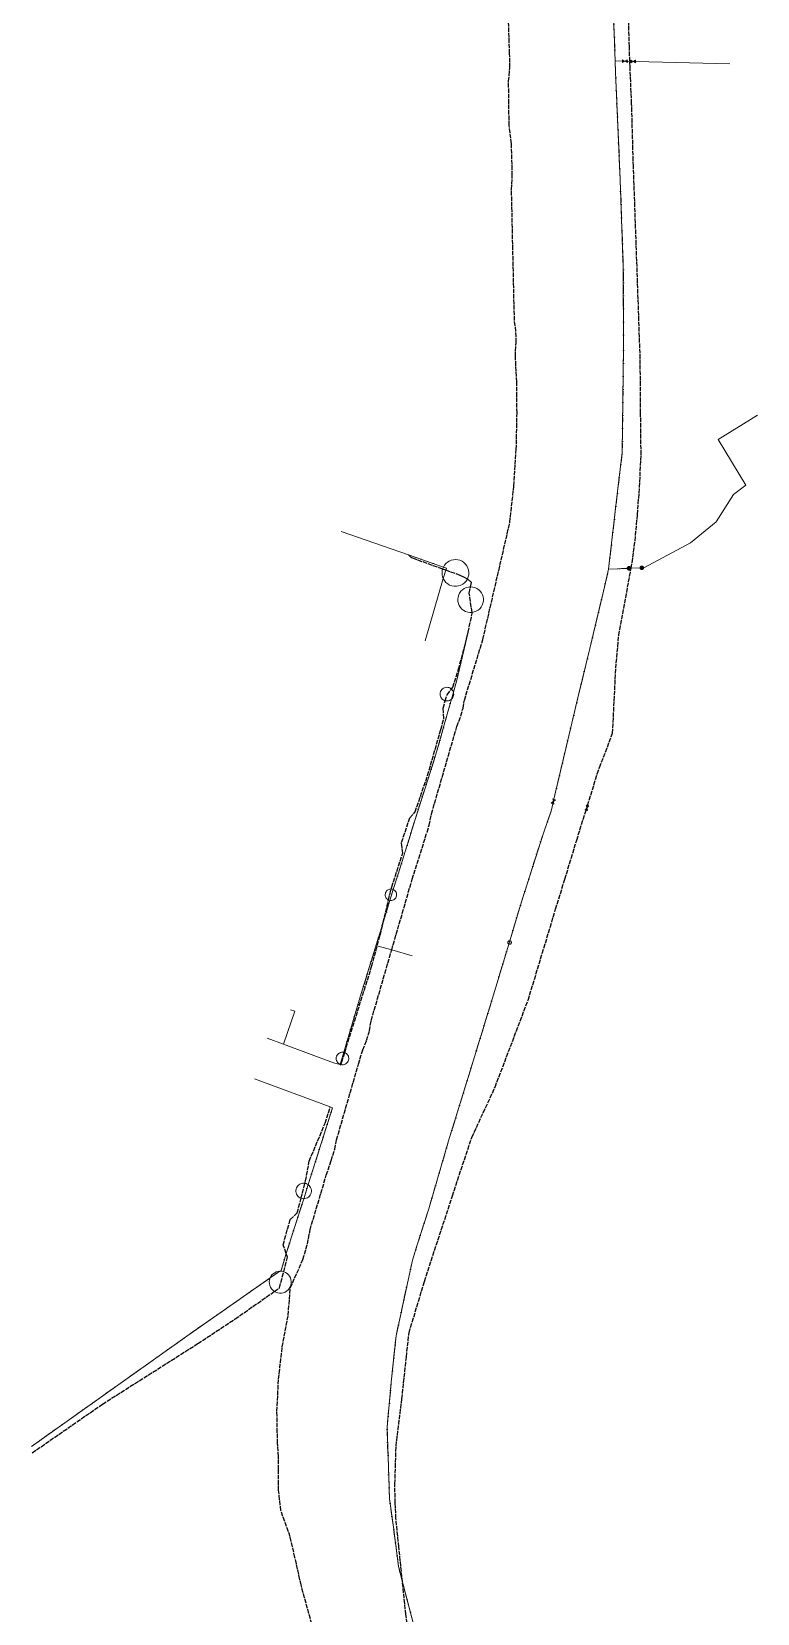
# Model space of a CAD drawing. Header units: metres. Extents: x 105265 to 106214, y 111498 to 118425.
# Drawn here: x 105265.2 to 105468.8, y 112832.3 to 113276.3 of the extents above; entities that cross this region are included whole.
import ezdxf

# ---------------------------------------------------------------- set-up
doc = ezdxf.new("R2010")
doc.units = ezdxf.units.M
doc.linetypes.add('DASHDOT', pattern=[3.556, 2.54, -0.508, 0, -0.508])
doc.linetypes.add('DASHED', pattern=[1.524, 1.27, -0.254])
for name, color, linetype, lineweight in [('30-RED-VANTI-EXIST', 52, 'CONTINUOUS', 13), ('30-RED-VANTI-PROY', 2, 'DASHED', 25), ('30-RED-VANTI-RETIRO', 8, 'DASHDOT', 13), ('30-RED-VANTI-SINCLAS', 9, 'CONTINUOUS', 5)]:
    doc.layers.add(name, color=color, linetype=linetype, lineweight=lineweight)

msp = doc.modelspace()

# ---------------------------------------------------------------- linework, layer by layer
at = {"layer": '30-RED-VANTI-EXIST'}
for points in [[(105411.7422, 113060.854), (105414.8959, 113074.2439), (105418.6849, 113090.1805), (105421.8379, 113103.1459), (105425.4523, 113118.3529), (105427.1001, 113125.4585), (105429.7213, 113148.0699), (105430.9415, 113158.1793), (105431.2885, 113188.0939), (105431.2295, 113210.0763), (105430.3547, 113234.7379), (105429.0251, 113264.9703), (105428.9703, 113268.0487), (105428.0031, 113294.1739)], [(105429.0281, 113268.1211), (105431.0179, 113268.0314)], [(105431.0179, 113268.0314), (105431.6863, 113268.0012)], [(105431.6863, 113268.0012), (105431.7557, 113267.9981), (105432.3546, 113267.9843)], [(105432.3546, 113267.9843), (105433.0624, 113267.9681)], [(105433.0624, 113267.9681), (105433.3082, 113267.9624)], [(105433.3082, 113267.9624), (105433.4294, 113267.9597)], [(105433.4294, 113267.9597), (105433.5467, 113267.957)], [(105433.5467, 113267.957), (105433.6661, 113267.9542)], [(105433.6661, 113267.9542), (105433.8021, 113267.9511)], [(105433.8021, 113267.9511), (105433.9765, 113267.9471)], [(105433.9867, 113267.9507), (105434.1508, 113267.9465)], [(105434.1508, 113267.9465), (105434.2868, 113267.943)], [(105434.2868, 113267.943), (105434.4064, 113267.94)], [(105434.4064, 113267.94), (105434.5236, 113267.937)], [(105434.5236, 113267.937), (105434.6448, 113267.9339)], [(105434.6448, 113267.9339), (105461.1515, 113267.2563)], [(105462.1293, 113146.3897), (105465.6559, 113148.9683), (105457.8919, 113161.7687), (105468.8469, 113168.6349)], [(105436.9127, 113125.7741), (105436.9509, 113125.7733), (105450.0747, 113132.8375), (105457.3227, 113138.7123), (105462.1293, 113146.3897)], [(105370.9469, 113129.4103), (105352.0193, 113136.0077)], [(105380.7232, 113125.9767), (105370.9469, 113129.4103)], [(105380.7072, 113122.7708), (105381.3945, 113125.1254)], [(105381.5575, 113125.6837), (105380.7232, 113125.9767)], [(105381.3945, 113125.1254), (105381.5575, 113125.6837)], [(105427.0921, 113125.3923), (105432.334, 113125.6292)], [(105432.334, 113125.6292), (105432.4785, 113125.6357)], [(105432.4785, 113125.6357), (105432.6618, 113125.644)], [(105432.6618, 113125.644), (105432.8267, 113125.6515), (105432.9767, 113125.6574)], [(105432.9767, 113125.6574), (105433.1589, 113125.6637)], [(105433.1589, 113125.6637), (105433.3046, 113125.6691)], [(105433.3046, 113125.6691), (105433.4295, 113125.6737)], [(105433.4295, 113125.6737), (105435.942, 113125.7664)], [(105435.942, 113125.7664), (105436.0872, 113125.7718)], [(105436.0872, 113125.7718), (105436.2695, 113125.7785)], [(105436.2695, 113125.7785), (105436.4273, 113125.7843)], [(105436.4273, 113125.7843), (105436.5851, 113125.781)], [(105436.5851, 113125.781), (105436.7673, 113125.7772)], [(105436.7673, 113125.7772), (105436.9127, 113125.7741)], [(105375.6115, 113105.3137), (105380.7072, 113122.7708)], [(105386.9261, 113104.5749), (105387.674, 113107.7328)], [(105387.674, 113107.7328), (105387.7513, 113108.0591)], [(105383.5465, 113090.8702), (105384.3981, 113093.8665), (105386.5445, 113102.9637), (105386.9261, 113104.5749)], [(105382.9881, 113088.9056), (105383.5465, 113090.8702)], [(105366.6671, 113035.4749), (105366.9335, 113036.3399), (105369.6515, 113044.9363), (105372.7621, 113055.1389), (105376.3233, 113066.2405), (105378.9315, 113074.3731), (105381.8067, 113084.7487), (105382.9881, 113088.9056)], [(105399.3588, 113021.0995), (105402.6429, 113032.0447), (105408.8715, 113051.6081), (105411.1099, 113057.8119), (105411.4552, 113059.5371)], [(105411.4552, 113059.5371), (105411.5809, 113060.1652)], [(105411.5809, 113060.1652), (105411.5855, 113060.1885), (105411.6004, 113060.2519)], [(105411.6004, 113060.2519), (105411.7422, 113060.854)], [(105363.8192, 113026.2272), (105365.7296, 113032.4308)], [(105365.7296, 113032.4308), (105366.6671, 113035.4749)], [(105352.7956, 112989.7791), (105357.3935, 113005.3481), (105361.5993, 113019.0189), (105363.8192, 113026.2272)], [(105369.2644, 112841.0077), (105368.1617, 112845.4589), (105366.6921, 112856.4433), (105365.5923, 112864.4445), (105365.2825, 112873.5299), (105364.9341, 112884.5323), (105366.1159, 112897.2281), (105367.4471, 112910.1923), (105370.8023, 112925.8281), (105372.0497, 112931.4039), (105373.3033, 112935.4305), (105376.6097, 112945.8771), (105382.2027, 112964.9137), (105389.0803, 112987.2663), (105395.4575, 113008.0973), (105399.0762, 113020.1576)], [(105399.0762, 113020.1576), (105399.3588, 113021.0995)], [(105337.7813, 113001.7351), (105339.0461, 113001.3539), (105335.8593, 112992.0487)], [(105331.2411, 112993.7493), (105335.8309, 112992.0366)], [(105335.8309, 112992.0366), (105335.8427, 112992.0322)], [(105335.8309, 112992.0366), (105335.8427, 112992.0322)], [(105335.8427, 112992.0322), (105349.8693, 112986.8305), (105351.7741, 112986.3203)], [(105351.7959, 112986.3942), (105352.7956, 112989.7791)], [(105351.7741, 112986.3203), (105351.7959, 112986.3942)], [(105348.9337, 112974.4629), (105327.7161, 112982.3465)], [(105342.7695, 112952.6321), (105349.6019, 112974.2157), (105348.9435, 112974.4601)], [(105341.5166, 112948.6742), (105342.7695, 112952.6321)], [(105336.6431, 112933.2881), (105338.9485, 112940.5617), (105341.5166, 112948.6742)], [(105334.8116, 112928.3409), (105335.1501, 112928.5775), (105336.6431, 112933.2881)], [(105265.1625, 112879.1635), (105308.7395, 112910.1187), (105332.0903, 112926.439)], [(105332.0903, 112926.439), (105334.8116, 112928.3409)], [(105404.174, 112704.7463), (105399.4901, 112723.0879), (105395.1871, 112739.8297), (105391.4599, 112754.6095), (105388.5559, 112765.7855), (105385.7759, 112776.8073), (105384.1601, 112783.4215), (105380.0941, 112799.6583), (105375.8063, 112816.3761), (105372.2757, 112829.6353), (105369.5193, 112839.9789), (105369.2644, 112841.0077)]]:
    msp.add_lwpolyline(points, dxfattribs=at)
at = {"layer": '30-RED-VANTI-PROY'}
for points in [[(105366.2103, 113018.5106), (105371.9801, 113038.3801), (105376.1441, 113051.6063), (105376.7175, 113053.5137), (105377.3991, 113056.7283), (105384.4971, 113081.2517), (105385.6237, 113084.2353), (105386.2459, 113086.4137), (105386.6211, 113088.6019), (105391.8013, 113105.6661), (105399.3711, 113138.5371), (105400.5014, 113148.7423), (105401.1739, 113158.9879), (105401.3871, 113169.2533), (105401.3689, 113177.9757), (105400.9313, 113185.1309), (105401.1259, 113189.0635), (105401.0953, 113192.2173), (105400.6755, 113195.2639), (105399.8455, 113231.9983), (105400.0627, 113235.9905), (105399.8527, 113244.8531), (105399.1751, 113249.9753), (105399.0251, 113262.4019), (105399.3775, 113266.1653), (105399.3193, 113270.1285), (105398.5125, 113295.2323)], [(105433.0624, 113267.9681), (105432.9151, 113272.0663), (105432.2416, 113294.1288)], [(105433.4295, 113125.6737), (105433.7113, 113127.1977), (105434.5157, 113133.3135), (105435.1955, 113140.7129), (105435.7825, 113148.4309), (105436.2105, 113157.5403), (105436.0819, 113169.2759), (105435.9701, 113184.4811), (105435.3911, 113201.2547), (105434.0689, 113238.5637), (105433.5489, 113256.1289), (105433.1173, 113266.4403), (105433.0624, 113267.9681)], [(105380.5167, 113125.443), (105371.7333, 113128.6205), (105370.9469, 113129.4103)], [(105381.3945, 113125.1254), (105380.5167, 113125.443)], [(105387.4708, 113122.6214), (105386.5052, 113123.1948), (105385.4777, 113123.6483), (105381.3945, 113125.1254)], [(105421.204, 113059.0677), (105423.9319, 113067.9523), (105424.5685, 113069.7687), (105428.2217, 113079.3425), (105429.1227, 113097.5777), (105429.9497, 113106.8561), (105433.4295, 113125.6737)], [(105388.3661, 113120.4496), (105388.6263, 113121.6983), (105387.4708, 113122.6214)], [(105388.7666, 113113.2824), (105388.0013, 113118.6985), (105388.3661, 113120.4496)], [(105387.674, 113107.7328), (105388.8095, 113112.9787), (105388.7666, 113113.2824)], [(105386.9261, 113104.5749), (105387.2529, 113105.7875), (105387.674, 113107.7328)], [(105382.982, 113091.7615), (105383.3881, 113092.2815), (105384.9733, 113097.3301), (105386.9261, 113104.5749)], [(105381.2538, 113088.468), (105381.7485, 113090.1819), (105382.982, 113091.7615)], [(105366.0704, 113035.6164), (105366.2131, 113036.2115), (105369.3103, 113045.7095), (105368.9901, 113048.7277), (105371.2839, 113055.6017), (105372.8011, 113057.2803), (105376.3049, 113067.5057), (105380.0177, 113080.4015), (105380.8673, 113083.5721), (105380.6521, 113086.3833), (105381.2538, 113088.468)], [(105420.8784, 113058.0187), (105420.9145, 113058.1327)], [(105420.9145, 113058.1327), (105420.9555, 113058.2624)], [(105420.9555, 113058.2624), (105421.0019, 113058.4093)], [(105421.0019, 113058.4093), (105421.0133, 113058.4464)], [(105421.0133, 113058.4464), (105421.0591, 113058.5955)], [(105421.0591, 113058.5955), (105421.099, 113058.7255)], [(105421.099, 113058.7255), (105421.1341, 113058.8398)], [(105421.1341, 113058.8398), (105421.1685, 113058.9519)], [(105421.1685, 113058.9519), (105421.204, 113059.0677)], [(105369.2644, 112841.0077), (105368.2365, 112850.9535), (105367.4187, 112858.8959), (105367.1825, 112863.2517), (105367.1139, 112868.5799), (105367.4435, 112879.2279), (105369.0721, 112892.4757), (105370.3549, 112904.2331), (105371.0067, 112910.5345), (105371.0805, 112911.0727), (105375.4325, 112925.4655), (105383.2427, 112949.4917), (105388.7079, 112965.9081), (105395.2265, 112979.9931), (105404.4923, 113004.3963), (105412.2279, 113029.9339), (105414.8055, 113038.3641), (105418.1385, 113049.3487), (105420.8066, 113057.7913)], [(105420.8066, 113057.7913), (105420.8431, 113057.9069)], [(105420.8431, 113057.9069), (105420.8784, 113058.0187)], [(105363.8192, 113026.2272), (105365.3357, 113032.5523)], [(105365.3357, 113032.5523), (105366.0704, 113035.6164)], [(105353.0229, 112989.7121), (105360.5919, 113013.8965), (105362.9447, 113022.5801), (105363.8192, 113026.2272)], [(105345.8427, 112821.9247), (105340.7719, 112840.2541), (105339.0697, 112847.9581), (105337.7281, 112853.7557), (105335.1097, 112861.1567), (105334.4737, 112866.8803), (105334.4435, 112872.6391), (105334.4218, 112876.294), (105334.1759, 112879.9407), (105334.0083, 112889.0033), (105334.4561, 112898.0564), (105335.5173, 112907.0582), (105337.1871, 112915.9673), (105337.7245, 112923.6151), (105341.3109, 112931.6127), (105342.5579, 112935.9475), (105343.3001, 112939.9695), (105347.8715, 112955.3267), (105349.2759, 112959.3967), (105350.2505, 112962.5619), (105350.7509, 112965.2477), (105356.8831, 112986.4149), (105358.0749, 112990.4463), (105359.1379, 112993.0905), (105359.9461, 112995.7739), (105360.4663, 112998.7303), (105366.2103, 113018.5106)], [(105352.0047, 112986.3313), (105352.2011, 112987.0865), (105353.0229, 112989.7121)], [(105351.7741, 112986.3203), (105351.9885, 112986.2693), (105352.0047, 112986.3313)], [(105341.8823, 112953.0019), (105342.0681, 112953.7109), (105343.0577, 112959.2645), (105347.5373, 112969.9117), (105348.9435, 112974.4601)], [(105340.781, 112948.7998), (105341.8823, 112953.0019)], [(105336.6431, 112933.2881), (105335.7591, 112935.7643), (105337.7307, 112942.8137), (105339.7133, 112944.7259), (105340.781, 112948.7998)], [(105335.9192, 112928.186), (105336.9983, 112932.2931), (105336.6431, 112933.2881)], [(105333.2765, 112922.6491), (105334.7327, 112923.6705), (105335.9192, 112928.186)], [(105265.2891, 112877.3263), (105285.0351, 112891.0257), (105311.8141, 112908.0277), (105322.2739, 112914.9325), (105333.2765, 112922.6491)], [(105404.174, 112704.7463), (105402.9895, 112704.4563), (105396.6479, 112728.4693), (105387.9059, 112761.7587), (105386.0875, 112773.7159), (105384.3641, 112779.3589), (105380.5699, 112791.0797), (105377.9201, 112799.4449), (105375.3649, 112809.1649), (105375.2443, 112810.5545), (105373.5309, 112817.1261), (105371.2705, 112824.9245), (105370.1995, 112831.9597), (105369.2644, 112841.0077)]]:
    msp.add_lwpolyline(points, dxfattribs=at)
at = {"layer": '30-RED-VANTI-RETIRO'}
for points in [[(105411.7422, 113060.854), (105414.8959, 113074.2439), (105418.6849, 113090.1805), (105421.8379, 113103.1459), (105425.4523, 113118.3529), (105427.1001, 113125.4585), (105429.7213, 113148.0699), (105430.9415, 113158.1793), (105431.2885, 113188.0939), (105431.2295, 113210.0763), (105430.3547, 113234.7379), (105429.0251, 113264.9703), (105428.9703, 113268.0487), (105428.0031, 113294.1739)], [(105429.0281, 113268.1211), (105431.0179, 113268.0314)], [(105431.0179, 113268.0314), (105431.6863, 113268.0012)], [(105431.6863, 113268.0012), (105431.7557, 113267.9981), (105432.3546, 113267.9843)], [(105432.3546, 113267.9843), (105433.0624, 113267.9681)], [(105433.0624, 113267.9681), (105433.3082, 113267.9624)], [(105433.3082, 113267.9624), (105433.4294, 113267.9597)], [(105433.4294, 113267.9597), (105433.5467, 113267.957)], [(105433.5467, 113267.957), (105433.6661, 113267.9542)], [(105433.6661, 113267.9542), (105433.8021, 113267.9511)], [(105433.8021, 113267.9511), (105433.9765, 113267.9471)], [(105380.7232, 113125.9767), (105370.9469, 113129.4103)], [(105381.5575, 113125.6837), (105380.7232, 113125.9767)], [(105427.0921, 113125.3923), (105432.334, 113125.6292)], [(105432.334, 113125.6292), (105432.4785, 113125.6357)], [(105432.4785, 113125.6357), (105432.6618, 113125.644)], [(105432.6618, 113125.644), (105432.8267, 113125.6515), (105432.9767, 113125.6574)], [(105432.9767, 113125.6574), (105433.1589, 113125.6637)], [(105433.1589, 113125.6637), (105433.3046, 113125.6691)], [(105433.3046, 113125.6691), (105433.4295, 113125.6737)], [(105433.4295, 113125.6737), (105435.942, 113125.7664)], [(105435.942, 113125.7664), (105436.0872, 113125.7718)], [(105436.0872, 113125.7718), (105436.2695, 113125.7785)], [(105436.2695, 113125.7785), (105436.4273, 113125.7843)], [(105386.9261, 113104.5749), (105387.674, 113107.7328)], [(105387.674, 113107.7328), (105387.7513, 113108.0591)], [(105383.5465, 113090.8702), (105384.3981, 113093.8665), (105386.5445, 113102.9637), (105386.9261, 113104.5749)], [(105382.9881, 113088.9056), (105383.5465, 113090.8702)], [(105366.6671, 113035.4749), (105366.9335, 113036.3399), (105369.6515, 113044.9363), (105372.7621, 113055.1389), (105376.3233, 113066.2405), (105378.9315, 113074.3731), (105381.8067, 113084.7487), (105382.9881, 113088.9056)], [(105399.3588, 113021.0995), (105402.6429, 113032.0447), (105408.8715, 113051.6081), (105411.1099, 113057.8119), (105411.4552, 113059.5371)], [(105411.4552, 113059.5371), (105411.5809, 113060.1652)], [(105411.5809, 113060.1652), (105411.5855, 113060.1885), (105411.6004, 113060.2519)], [(105411.6004, 113060.2519), (105411.7422, 113060.854)], [(105363.8192, 113026.2272), (105365.7296, 113032.4308)], [(105365.7296, 113032.4308), (105366.6671, 113035.4749)], [(105352.7956, 112989.7791), (105357.3935, 113005.3481), (105361.5993, 113019.0189), (105363.8192, 113026.2272)], [(105369.2644, 112841.0077), (105368.1617, 112845.4589), (105366.6921, 112856.4433), (105365.5923, 112864.4445), (105365.2825, 112873.5299), (105364.9341, 112884.5323), (105366.1159, 112897.2281), (105367.4471, 112910.1923), (105370.8023, 112925.8281), (105372.0497, 112931.4039), (105373.3033, 112935.4305), (105376.6097, 112945.8771), (105382.2027, 112964.9137), (105389.0803, 112987.2663), (105395.4575, 113008.0973), (105399.0762, 113020.1576)], [(105399.0762, 113020.1576), (105399.3588, 113021.0995)], [(105351.7959, 112986.3942), (105352.7956, 112989.7791)], [(105351.7741, 112986.3203), (105351.7959, 112986.3942)], [(105342.7695, 112952.6321), (105349.6019, 112974.2157), (105348.9435, 112974.4601)], [(105341.5166, 112948.6742), (105342.7695, 112952.6321)], [(105336.6431, 112933.2881), (105338.9485, 112940.5617), (105341.5166, 112948.6742)], [(105334.8116, 112928.3409), (105335.1501, 112928.5775), (105336.6431, 112933.2881)], [(105265.1625, 112879.1635), (105308.7395, 112910.1187), (105332.0903, 112926.439)], [(105332.0903, 112926.439), (105334.8116, 112928.3409)], [(105404.174, 112704.7463), (105399.4901, 112723.0879), (105395.1871, 112739.8297), (105391.4599, 112754.6095), (105388.5559, 112765.7855), (105385.7759, 112776.8073), (105384.1601, 112783.4215), (105380.0941, 112799.6583), (105375.8063, 112816.3761), (105372.2757, 112829.6353), (105369.5193, 112839.9789), (105369.2644, 112841.0077)]]:
    msp.add_lwpolyline(points, dxfattribs=at)
at = {"layer": '30-RED-VANTI-SINCLAS'}
for points in [[(105431.0179, 113268.0314), (105431.0125, 113268.3767), (105431.6863, 113268.0012)], [(105431.0245, 113267.6053), (105431.0179, 113268.0314)], [(105431.6863, 113268.0012), (105431.0245, 113267.6053)], [(105432.3546, 113267.9843), (105432.3483, 113268.3971), (105431.6863, 113268.0012)], [(105431.6863, 113268.0012), (105432.3601, 113267.6259)], [(105432.3601, 113267.6259), (105432.3546, 113267.9843)], [(105433.3082, 113267.9624), (105433.3027, 113268.3225), (105433.4249, 113268.2545), (105433.4294, 113267.9597)], [(105433.4345, 113267.6231), (105433.3145, 113267.5513), (105433.3082, 113267.9624)], [(105433.4294, 113267.9597), (105433.4345, 113267.6231)], [(105433.5467, 113267.957), (105433.5431, 113268.1887), (105433.6635, 113268.1215), (105433.6661, 113267.9542)], [(105433.6691, 113267.7633), (105433.5507, 113267.6925), (105433.5467, 113267.957)], [(105433.6661, 113267.9542), (105433.6691, 113267.7633)], [(105433.8021, 113267.9511), (105433.8007, 113268.0451), (105433.9765, 113267.9471)], [(105433.8037, 113267.8439), (105433.8021, 113267.9511)], [(105433.9765, 113267.9471), (105433.8037, 113267.8439)], [(105434.1508, 113267.9465), (105434.1493, 113268.0505), (105433.9765, 113267.9471)], [(105433.9765, 113267.9471), (105434.1523, 113267.8493)], [(105434.1523, 113267.8493), (105434.1508, 113267.9465)], [(105434.4064, 113267.94), (105434.4023, 113268.2019), (105434.2839, 113268.1311), (105434.2868, 113267.943)], [(105434.2868, 113267.943), (105434.2895, 113267.7729)], [(105434.2895, 113267.7729), (105434.4101, 113267.7057), (105434.4064, 113267.94)], [(105434.6448, 113267.9339), (105434.6385, 113268.3431), (105434.5185, 113268.2713), (105434.5236, 113267.937)], [(105434.5236, 113267.937), (105434.5281, 113267.6399)], [(105434.5281, 113267.6399), (105434.6503, 113267.5719), (105434.6448, 113267.9339)], [(105380.5167, 113125.443), (105380.3975, 113124.9089), (105380.357, 113124.3631), (105380.3959, 113123.8172), (105380.5135, 113123.2826), (105380.7072, 113122.7708)], [(105380.7232, 113125.9767), (105380.5167, 113125.443)], [(105384.1257, 113128.1263), (105383.5218, 113128.0775), (105382.9335, 113127.9325), (105382.3761, 113127.6952), (105381.8639, 113127.3716), (105381.4102, 113126.9701), (105381.0267, 113126.5011), (105380.7232, 113125.9767)], [(105387.4708, 113122.6214), (105387.7172, 113123.2152), (105387.859, 113123.8423), (105387.8923, 113124.4843), (105387.8159, 113125.1226), (105387.6321, 113125.7387), (105387.3464, 113126.3146), (105386.9669, 113126.8335), (105386.5047, 113127.2804), (105385.9733, 113127.6422), (105385.3881, 113127.9085), (105384.7662, 113128.0714), (105384.1257, 113128.1263)], [(105432.8187, 113126.1451), (105432.7398, 113126.1386), (105432.663, 113126.1193), (105432.5903, 113126.0879), (105432.5237, 113126.045), (105432.4649, 113125.9919), (105432.4155, 113125.9299), (105432.3769, 113125.8608), (105432.35, 113125.7863), (105432.3356, 113125.7084), (105432.334, 113125.6292)], [(105432.334, 113125.6292), (105432.3462, 113125.5465), (105432.3725, 113125.4671), (105432.412, 113125.3934), (105432.4635, 113125.3275), (105432.5256, 113125.2715), (105432.5963, 113125.2269), (105432.6737, 113125.1952), (105432.7553, 113125.1771), (105432.8389, 113125.1733), (105432.9218, 113125.184), (105433.0017, 113125.2086), (105433.0762, 113125.2467), (105433.143, 113125.2969), (105433.2003, 113125.3578), (105433.2462, 113125.4277), (105433.2795, 113125.5044), (105433.2992, 113125.5857), (105433.3046, 113125.6691)], [(105432.8187, 113125.9999), (105432.7631, 113125.9953), (105432.709, 113125.9817), (105432.6578, 113125.9595), (105432.6109, 113125.9292), (105432.5695, 113125.8917), (105432.5349, 113125.8479), (105432.5079, 113125.7991), (105432.4891, 113125.7465), (105432.4793, 113125.6916), (105432.4785, 113125.6357)], [(105432.4785, 113125.6357), (105432.4874, 113125.5781), (105432.506, 113125.5227), (105432.5338, 113125.4714), (105432.57, 113125.4256), (105432.6134, 113125.3866), (105432.6629, 113125.3556), (105432.717, 113125.3335), (105432.774, 113125.321), (105432.8323, 113125.3184), (105432.8902, 113125.3258), (105432.946, 113125.343), (105432.998, 113125.3694), (105433.0448, 113125.4043), (105433.0849, 113125.4468), (105433.1172, 113125.4954), (105433.1407, 113125.5488), (105433.1547, 113125.6055), (105433.1589, 113125.6637)], [(105432.8187, 113125.8169), (105432.7926, 113125.8147), (105432.7671, 113125.8082), (105432.7432, 113125.7975), (105432.7213, 113125.783), (105432.7021, 113125.7651), (105432.6861, 113125.7443), (105432.6738, 113125.7211), (105432.6655, 113125.6962), (105432.6615, 113125.6703), (105432.6618, 113125.644)], [(105432.6618, 113125.644), (105432.6665, 113125.6178), (105432.6755, 113125.5928), (105432.6887, 113125.5696), (105432.7055, 113125.549), (105432.7255, 113125.5315), (105432.7483, 113125.5176), (105432.773, 113125.5077), (105432.799, 113125.5022), (105432.8256, 113125.5011), (105432.852, 113125.5044), (105432.8775, 113125.5122), (105432.9013, 113125.5241), (105432.9227, 113125.5399), (105432.9412, 113125.559), (105432.9563, 113125.581), (105432.9674, 113125.6052), (105432.9743, 113125.6309), (105432.9767, 113125.6574)], [(105433.3046, 113125.6691), (105433.2957, 113125.7522), (105433.2726, 113125.8326), (105433.2362, 113125.9078), (105433.1873, 113125.9757), (105433.1276, 113126.0342), (105433.0588, 113126.0816), (105432.9828, 113126.1165), (105432.902, 113126.1379), (105432.8187, 113126.1451)], [(105433.1589, 113125.6637), (105433.153, 113125.7223), (105433.1372, 113125.7789), (105433.1118, 113125.832), (105433.0777, 113125.8799), (105433.0359, 113125.9213), (105432.9875, 113125.9548), (105432.9342, 113125.9795), (105432.8773, 113125.9947), (105432.8187, 113125.9999)], [(105432.9767, 113125.6574), (105432.975, 113125.6823), (105432.9693, 113125.7066), (105432.9599, 113125.7297), (105432.947, 113125.751), (105432.9309, 113125.7701), (105432.912, 113125.7863), (105432.8908, 113125.7994), (105432.8678, 113125.809), (105432.8436, 113125.8149), (105432.8187, 113125.8169)], [(105436.4273, 113126.2709), (105436.3495, 113126.2645), (105436.2737, 113126.2458), (105436.2019, 113126.2152), (105436.1359, 113126.1735), (105436.0774, 113126.1218), (105436.028, 113126.0614), (105435.9889, 113125.9938), (105435.9611, 113125.9209), (105435.9453, 113125.8444), (105435.942, 113125.7664)], [(105435.942, 113125.7664), (105435.9521, 113125.6839), (105435.9762, 113125.6044), (105436.0135, 113125.5302), (105436.0629, 113125.4633), (105436.1229, 113125.4059), (105436.1919, 113125.3596), (105436.2677, 113125.3257), (105436.3483, 113125.3052), (105436.4311, 113125.2987), (105436.5138, 113125.3065), (105436.594, 113125.3283), (105436.6693, 113125.3634), (105436.7375, 113125.4108), (105436.7967, 113125.4692), (105436.845, 113125.5368), (105436.8811, 113125.6116), (105436.9039, 113125.6915), (105436.9127, 113125.7741)], [(105436.4273, 113126.1253), (105436.3728, 113126.1209), (105436.3197, 113126.1078), (105436.2693, 113126.0863), (105436.2231, 113126.0571), (105436.1821, 113126.0208), (105436.1474, 113125.9785), (105436.12, 113125.9311), (105436.1005, 113125.88), (105436.0895, 113125.8264), (105436.0872, 113125.7718)], [(105436.0872, 113125.7718), (105436.0943, 113125.714), (105436.1112, 113125.6583), (105436.1373, 113125.6062), (105436.1719, 113125.5594), (105436.2139, 113125.5192), (105436.2623, 113125.4867), (105436.3154, 113125.463), (105436.3718, 113125.4486), (105436.4298, 113125.4441), (105436.4878, 113125.4496), (105436.544, 113125.4648), (105436.5967, 113125.4894), (105436.6445, 113125.5226), (105436.686, 113125.5635), (105436.7198, 113125.6109), (105436.7451, 113125.6633), (105436.7611, 113125.7193), (105436.7673, 113125.7772)], [(105436.4273, 113125.9425), (105436.402, 113125.9404), (105436.3774, 113125.9344), (105436.354, 113125.9244), (105436.3326, 113125.9109), (105436.3135, 113125.894), (105436.2975, 113125.8744), (105436.2848, 113125.8524), (105436.2757, 113125.8287), (105436.2706, 113125.8038), (105436.2695, 113125.7785)], [(105436.2695, 113125.7785), (105436.2728, 113125.7517), (105436.2807, 113125.7258), (105436.2928, 113125.7017), (105436.3088, 113125.68), (105436.3284, 113125.6613), (105436.3508, 113125.6462), (105436.3754, 113125.6352), (105436.4016, 113125.6285), (105436.4285, 113125.6264), (105436.4554, 113125.629), (105436.4815, 113125.636), (105436.506, 113125.6475), (105436.5282, 113125.6629), (105436.5474, 113125.6819), (105436.5631, 113125.7038), (105436.5748, 113125.7282), (105436.5823, 113125.7541), (105436.5851, 113125.781)], [(105436.9127, 113125.7741), (105436.9083, 113125.8513), (105436.8916, 113125.9267), (105436.8633, 113125.9986), (105436.8239, 113126.0651), (105436.7744, 113126.1245), (105436.7162, 113126.1753), (105436.6506, 113126.2162), (105436.5794, 113126.2463), (105436.5043, 113126.2646), (105436.4273, 113126.2709)], [(105436.7673, 113125.7772), (105436.7642, 113125.8312), (105436.7525, 113125.8841), (105436.7327, 113125.9345), (105436.7051, 113125.9811), (105436.6704, 113126.0227), (105436.6297, 113126.0583), (105436.5837, 113126.087), (105436.5339, 113126.108), (105436.4813, 113126.1209), (105436.4273, 113126.1253)], [(105436.5851, 113125.781), (105436.5837, 113125.8061), (105436.5783, 113125.8306), (105436.569, 113125.854), (105436.5562, 113125.8756), (105436.5402, 113125.8949), (105436.5212, 113125.9114), (105436.4999, 113125.9247), (105436.4768, 113125.9345), (105436.4524, 113125.9405), (105436.4273, 113125.9425)], [(105380.7072, 113122.7708), (105381.0279, 113122.2109), (105381.4394, 113121.7139), (105381.9297, 113121.2944), (105382.4843, 113120.9646), (105383.087, 113120.7344), (105383.7202, 113120.6103), (105384.3653, 113120.596), (105385.0034, 113120.692), (105385.6157, 113120.8955), (105386.1844, 113121.2004), (105386.6927, 113121.5979), (105387.1257, 113122.0762), (105387.4708, 113122.6214)], [(105388.3661, 113120.4496), (105387.7539, 113120.3967), (105387.1596, 113120.2403), (105386.6007, 113119.9849), (105386.0934, 113119.6381), (105385.6526, 113119.21), (105385.2912, 113118.713), (105385.0197, 113118.1618), (105384.846, 113117.5723), (105384.7753, 113116.9619), (105384.8096, 113116.3483), (105384.9479, 113115.7496), (105385.1861, 113115.1832), (105385.5173, 113114.6656), (105385.9319, 113114.212), (105386.4176, 113113.8356), (105386.9604, 113113.5475), (105387.5443, 113113.356), (105388.1523, 113113.2667), (105388.7666, 113113.2824)], [(105388.3709, 113120.4497), (105388.3661, 113120.4496)], [(105388.7666, 113113.2824), (105389.3598, 113113.3993), (105389.925, 113113.6139), (105390.4463, 113113.9203), (105390.9088, 113114.3097), (105391.2996, 113114.7711), (105391.6074, 113115.2914), (105391.8237, 113115.856), (105391.9423, 113116.4489), (105391.9599, 113117.0533), (105391.8759, 113117.652), (105391.6928, 113118.2282), (105391.4156, 113118.7656), (105391.0524, 113119.2489), (105390.6132, 113119.6645), (105390.1106, 113120.0006), (105389.5588, 113120.2477), (105388.9734, 113120.3988), (105388.3709, 113120.4497)], [(105381.7065, 113092.2485), (105381.3806, 113092.2206), (105381.0643, 113092.1377), (105380.7666, 113092.0023), (105380.4962, 113091.8183), (105380.2611, 113091.5909), (105380.068, 113091.327), (105379.9226, 113091.034), (105379.8291, 113090.7206), (105379.7902, 113090.3959), (105379.8071, 113090.0693), (105379.8792, 113089.7503), (105380.0045, 113089.4482), (105380.1793, 113089.1718), (105380.3986, 113088.9292), (105380.6559, 113088.7273), (105380.9438, 113088.5721), (105381.2538, 113088.468)], [(105382.982, 113091.7615), (105382.761, 113091.9316), (105382.5176, 113092.0679), (105382.257, 113092.1674), (105381.9847, 113092.228), (105381.7065, 113092.2485)], [(105383.5465, 113090.8702), (105383.4536, 113091.1205), (105383.3268, 113091.3554), (105383.1686, 113091.5705), (105382.982, 113091.7615)], [(105382.9881, 113088.9056), (105383.1995, 113089.1287), (105383.3726, 113089.3828), (105383.5028, 113089.6612), (105383.5868, 113089.9569), (105383.6225, 113090.2622), (105383.6089, 113090.5692), (105383.5465, 113090.8702)], [(105381.2538, 113088.468), (105381.5598, 113088.4195), (105381.8696, 113088.4209), (105382.1751, 113088.4721), (105382.4684, 113088.5719), (105382.7418, 113088.7177), (105382.9881, 113088.9056)], [(105411.5809, 113060.1652), (105411.0215, 113059.6939)], [(105411.0215, 113059.6939), (105411.4552, 113059.5371)], [(105411.4552, 113059.5371), (105411.7469, 113059.4317), (105411.6113, 113060.1909)], [(105411.6004, 113060.2519), (105411.4757, 113060.9503)], [(105411.4757, 113060.9503), (105411.7422, 113060.854)], [(105411.6113, 113060.1909), (105411.5809, 113060.1652)], [(105411.6113, 113060.1909), (105411.6004, 113060.2519)], [(105411.7422, 113060.854), (105412.2011, 113060.6881), (105411.6113, 113060.1909)], [(105420.8784, 113058.0187), (105420.6661, 113058.0767), (105420.7641, 113058.1739), (105420.9145, 113058.1327)], [(105421.204, 113059.0677), (105420.8229, 113059.1719), (105420.8583, 113059.0367), (105421.1685, 113058.9519)], [(105420.9555, 113058.2624), (105420.8755, 113058.2843), (105421.0019, 113058.4093)], [(105421.1097, 113058.0793), (105421.1447, 113057.9459), (105420.8784, 113058.0187)], [(105421.1341, 113058.8398), (105420.8927, 113058.9059), (105420.9277, 113058.7723), (105421.099, 113058.7255)], [(105420.9145, 113058.1327), (105421.1097, 113058.0793)], [(105421.0699, 113058.2311), (105420.9555, 113058.2624)], [(105421.0591, 113058.5955), (105420.9675, 113058.6205), (105421.0133, 113058.4464)], [(105421.0019, 113058.4093), (105421.0187, 113058.4259)], [(105421.0133, 113058.4464), (105421.0187, 113058.4259)], [(105421.0187, 113058.4259), (105421.1617, 113058.5675)], [(105421.0187, 113058.4259), (105421.0699, 113058.2311)], [(105421.1617, 113058.5675), (105421.0591, 113058.5955)], [(105421.099, 113058.7255), (105421.2733, 113058.6779)], [(105421.2733, 113058.6779), (105421.3713, 113058.7749), (105421.1341, 113058.8398)], [(105421.1685, 113058.9519), (105421.4675, 113058.8701)], [(105421.4675, 113058.8701), (105421.5669, 113058.9685), (105421.204, 113059.0677)], [(105420.8066, 113057.7913), (105420.4705, 113057.8831), (105420.5699, 113057.9815), (105420.8431, 113057.9069)], [(105421.1791, 113057.8151), (105421.2145, 113057.6799), (105420.8066, 113057.7913)], [(105420.8431, 113057.9069), (105421.1791, 113057.8151)], [(105366.0037, 113035.6187), (105365.7328, 113035.5957), (105365.4696, 113035.5273), (105365.2217, 113035.4154), (105364.9962, 113035.2634), (105364.7996, 113035.0754), (105364.6376, 113034.857), (105364.5147, 113034.6144), (105364.4346, 113034.3546), (105364.3994, 113034.0849), (105364.4102, 113033.8132), (105364.4667, 113033.5472), (105364.5673, 113033.2945), (105364.7091, 113033.0625), (105364.888, 113032.8576), (105365.0989, 113032.686), (105365.3357, 113032.5523)], [(105365.3357, 113032.5523), (105365.5288, 113032.4789), (105365.7296, 113032.4308)], [(105365.7296, 113032.4308), (105366.001, 113032.4073), (105366.2724, 113032.4299), (105366.5361, 113032.4981), (105366.7844, 113032.6098), (105367.0103, 113032.762), (105367.2073, 113032.9501), (105367.3696, 113033.1688), (105367.4926, 113033.4118), (105367.5728, 113033.6721), (105367.6078, 113033.9422), (105367.5966, 113034.2143), (105367.5396, 113034.4807), (105367.4385, 113034.7335), (105367.296, 113034.9657), (105367.1163, 113035.1704), (105366.9047, 113035.3418), (105366.6671, 113035.4749)], [(105366.0704, 113035.6164), (105366.0037, 113035.6187)], [(105366.6671, 113035.4749), (105366.4748, 113035.5475), (105366.2748, 113035.5949), (105366.0704, 113035.6164)], [(105366.2103, 113018.5106), (105362.3877, 113019.6221)], [(105371.9901, 113016.8301), (105366.2103, 113018.5106)], [(105399.3011, 113021.1031), (105399.218, 113021.0961), (105399.1372, 113021.0754), (105399.061, 113021.0416), (105398.9915, 113020.9955), (105398.9306, 113020.9385), (105398.88, 113020.8722), (105398.8412, 113020.7984), (105398.8152, 113020.7192), (105398.8027, 113020.6367), (105398.8042, 113020.5533), (105398.8195, 113020.4713), (105398.8482, 113020.3931), (105398.8895, 113020.3206), (105398.9423, 113020.2561), (105399.0051, 113020.2012), (105399.0762, 113020.1576)], [(105399.0762, 113020.1576), (105399.1531, 113020.1265), (105399.2341, 113020.1086), (105399.317, 113020.1043), (105399.3994, 113020.1138), (105399.4791, 113020.1368), (105399.5539, 113020.1728), (105399.6217, 113020.2205), (105399.6807, 113020.2789), (105399.7292, 113020.3462), (105399.7659, 113020.4207), (105399.7897, 113020.5001), (105399.8001, 113020.5825), (105399.7967, 113020.6654), (105399.7796, 113020.7466), (105399.7493, 113020.8238), (105399.7066, 113020.8949), (105399.6527, 113020.9581), (105399.5891, 113021.0114), (105399.5176, 113021.0534), (105399.4401, 113021.0831), (105399.3588, 113021.0995)], [(105399.3588, 113021.0995), (105399.3011, 113021.1031)], [(105352.4105, 112989.8223), (105352.1039, 112989.7956), (105351.8066, 112989.7161), (105351.5276, 112989.5862), (105351.2753, 112989.41), (105351.0573, 112989.1928), (105350.8803, 112988.941), (105350.7496, 112988.6624), (105350.6692, 112988.3654), (105350.6414, 112988.0589), (105350.6672, 112987.7522), (105350.7457, 112987.4546), (105350.8746, 112987.1752), (105351.05, 112986.9223), (105351.2666, 112986.7036), (105351.5177, 112986.5258), (105351.7959, 112986.3942)], [(105352.0047, 112986.3313), (105352.2978, 112986.2877), (105352.5941, 112986.2937), (105352.8852, 112986.349), (105353.1631, 112986.4522), (105353.4198, 112986.6003), (105353.6481, 112986.7892), (105353.8417, 112987.0136), (105353.9951, 112987.2671), (105354.1041, 112987.5428), (105354.1655, 112987.8327), (105354.1776, 112988.1288), (105354.1401, 112988.4228), (105354.054, 112988.7064), (105353.9218, 112988.9716), (105353.7472, 112989.2111), (105353.5351, 112989.418), (105353.2913, 112989.5866), (105353.0229, 112989.7121)], [(105352.7956, 112989.7791), (105352.6042, 112989.8113), (105352.4105, 112989.8223)], [(105353.0229, 112989.7121), (105352.7956, 112989.7791)], [(105351.7959, 112986.3942), (105352.0047, 112986.3313)], [(105341.5083, 112953.0347), (105341.1507, 112953.0052), (105340.8028, 112952.9174), (105340.474, 112952.7737), (105340.1732, 112952.5781), (105339.9086, 112952.3357), (105339.6873, 112952.0532), (105339.5154, 112951.7382), (105339.3974, 112951.3993), (105339.3367, 112951.0457), (105339.3348, 112950.6869), (105339.3918, 112950.3326), (105339.5061, 112949.9925), (105339.6747, 112949.6757), (105339.893, 112949.3909), (105340.155, 112949.1457), (105340.4537, 112948.9469), (105340.781, 112948.7998)], [(105341.8823, 112953.0019), (105341.5083, 112953.0347)], [(105341.5166, 112948.6742), (105341.881, 112948.7063), (105342.235, 112948.7989), (105342.5685, 112948.9495), (105342.8722, 112949.1537), (105343.1374, 112949.4058), (105343.3567, 112949.6987), (105343.5239, 112950.0241), (105343.6343, 112950.373), (105343.6848, 112950.7354), (105343.674, 112951.1011), (105343.6022, 112951.4599), (105343.4714, 112951.8016), (105343.2853, 112952.1166), (105343.0491, 112952.3961), (105342.7695, 112952.6321)], [(105342.7695, 112952.6321), (105342.4932, 112952.7989), (105342.1953, 112952.9231), (105341.8823, 112953.0019)], [(105340.781, 112948.7998), (105341.1434, 112948.7053), (105341.5166, 112948.6742)], [(105332.0903, 112926.439), (105331.9277, 112925.9258), (105331.8566, 112925.3922), (105331.879, 112924.8543), (105331.9945, 112924.3285), (105332.1994, 112923.8306), (105332.4876, 112923.3759), (105332.8503, 112922.978), (105333.2765, 112922.6491)], [(105334.8116, 112928.3409), (105334.3153, 112928.279), (105333.8355, 112928.1378), (105333.3848, 112927.9211), (105332.9749, 112927.6346), (105332.6165, 112927.2858), (105332.3191, 112926.8838), (105332.0903, 112926.439)], [(105333.2765, 112922.6491), (105333.7396, 112922.4049), (105334.2373, 112922.2423), (105334.7553, 112922.166), (105335.2787, 112922.1783), (105335.7926, 112922.2786), (105336.2822, 112922.4643), (105336.7334, 112922.7299), (105337.1333, 112923.0678), (105337.4704, 112923.4684), (105337.7352, 112923.9201), (105337.9199, 112924.41), (105338.0193, 112924.9241), (105338.0305, 112925.4476), (105337.9532, 112925.9654), (105337.7896, 112926.4628), (105337.5445, 112926.9254), (105337.2248, 112927.3401), (105336.8397, 112927.6948), (105336.4003, 112927.9795), (105335.9192, 112928.186)], [(105334.9451, 112928.3443), (105334.8116, 112928.3409)], [(105335.9192, 112928.186), (105335.4385, 112928.3042), (105334.9451, 112928.3443)]]:
    msp.add_lwpolyline(points, dxfattribs=at)

doc.saveas('drawing.dxf')
